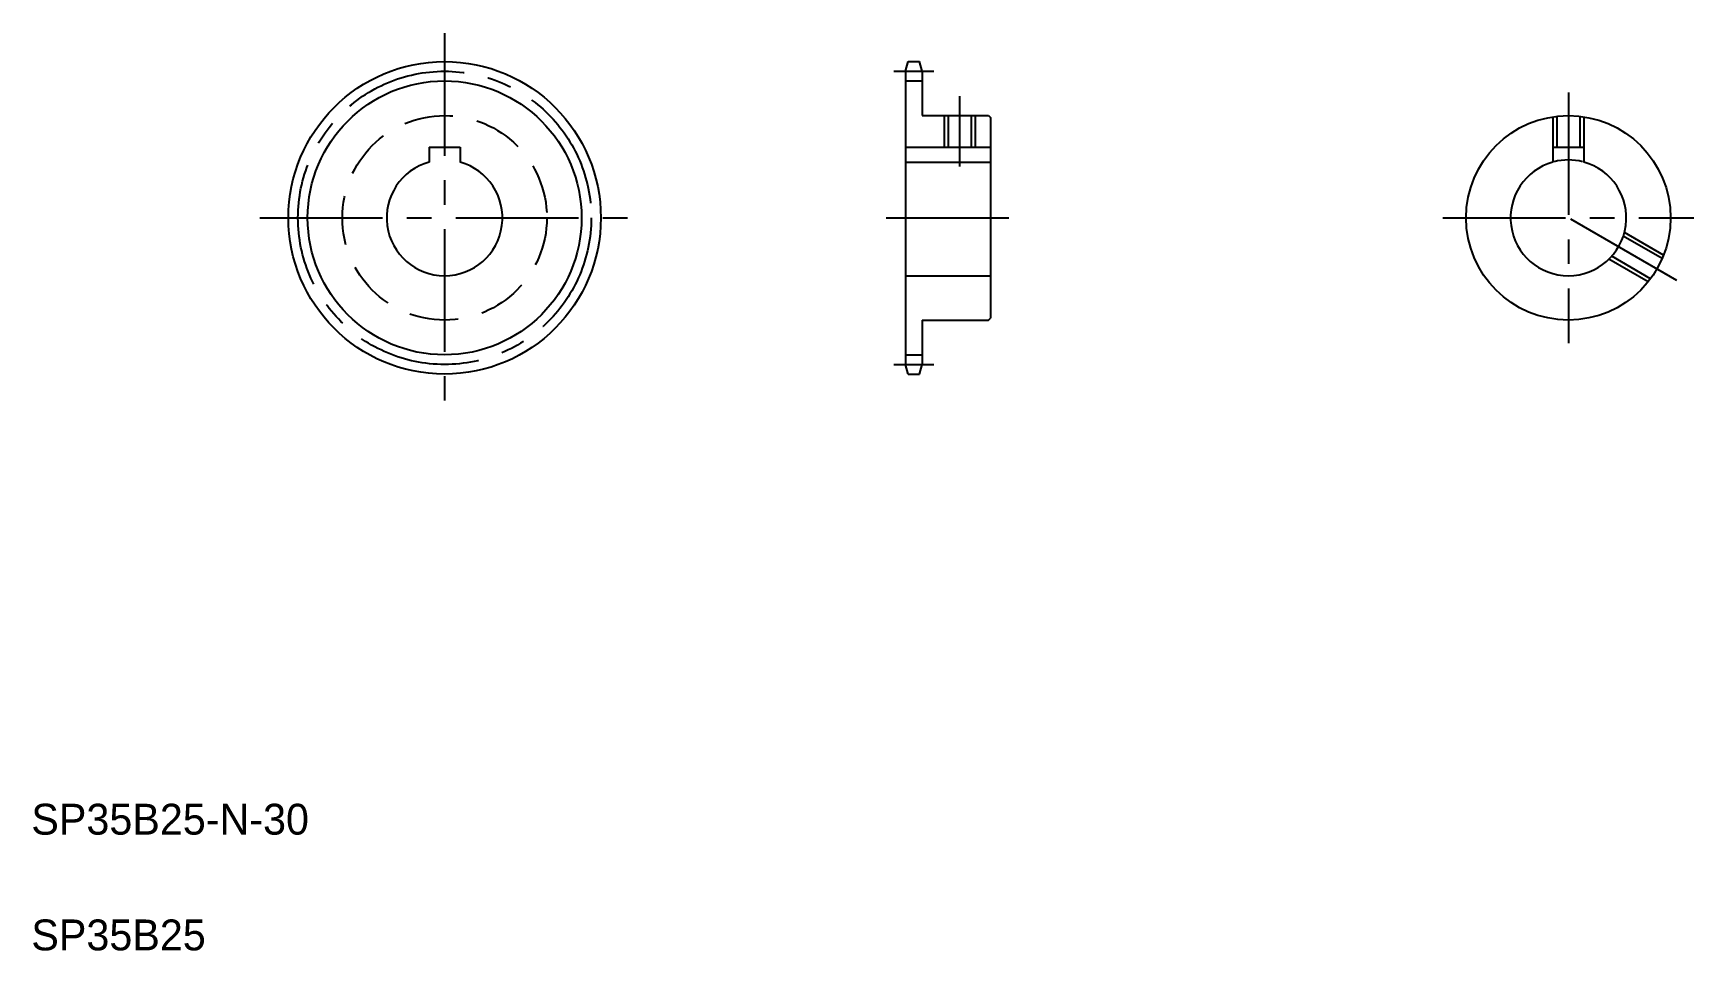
# Model space of a CAD drawing. Extents: x 20 to 451, y 20 to 258.
import ezdxf

# ---------------------------------------------------------------- set-up
doc = ezdxf.new("R2010")
doc.units = 0
doc.linetypes.add('CENTER', pattern=[50.8, 31.75, -6.35, 6.35, -6.35])
doc.linetypes.add('DASHED', pattern=[19.05, 12.7, -6.35])
doc.layers.get('0').update_dxf_attribs({"linetype": 'CONTINUOUS'})
doc.layers.add('CENTER', color=1, linetype='CENTER')

msp = doc.modelspace()

# ---------------------------------------------------------------- linework, layer by layer
at = {"color": 7, "linetype": 'CONTINUOUS'}
for p, q in [((246.58, 247.88), (247.25, 250.38)), ((247.25, 250.38), (250.21, 250.38)), ((250.88, 247.88), (250.21, 250.38)), ((246.58, 247.88), (246.58, 171.88)), ((246.58, 245.38), (250.88, 245.38)), ((250.88, 247.88), (250.88, 236.38)), ((250.88, 236.38), (268.08, 236.38)), ((257.58, 236.38), (257.58, 228.18)), ((263.58, 236.38), (263.58, 228.18)), ((268.08, 236.38), (268.58, 235.88)), ((268.58, 235.88), (268.58, 183.88)), ((123.11, 228.18), (123.11, 224.33)), ((123.11, 228.18), (131.11, 228.18)), ((131.11, 228.18), (131.11, 224.33)), ((246.58, 228.18), (268.58, 228.18)), ((414.37, 228.18), (414.37, 224.33)), ((414.37, 228.18), (422.37, 228.18)), ((422.37, 228.18), (422.37, 224.33)), ((246.58, 224.33), (268.58, 224.33)), ((246.58, 194.88), (268.58, 194.88)), ((250.88, 183.38), (250.88, 171.88)), ((250.88, 183.38), (268.08, 183.38)), ((268.08, 183.38), (268.58, 183.88)), ((250.88, 180.5), (250.88, 180.5)), ((250.88, 177.63), (250.88, 177.63)), ((246.58, 174.38), (250.88, 174.38)), ((247.25, 169.38), (246.58, 171.88)), ((247.25, 169.38), (250.21, 169.38)), ((250.21, 169.38), (250.88, 171.88))]:
    msp.add_line(p, q, dxfattribs=at)
at = {"color": 3, "linetype": 'CONTINUOUS'}
for p, q in [((256.58, 236.38), (256.58, 228.18)), ((264.58, 236.38), (264.58, 228.18))]:
    msp.add_line(p, q, dxfattribs=at)
at = {"color": 3, "linetype": 'DASHED'}
for p, q in [((414.37, 236.07), (414.37, 228.18)), ((415.37, 236.21), (415.37, 228.18)), ((421.37, 236.21), (421.37, 228.18)), ((422.37, 236.07), (422.37, 228.18)), ((442.67, 199.31), (432.6, 205.13)), ((443.06, 200.24), (432.89, 206.11)), ((439.06, 193.31), (428.89, 199.18)), ((439.67, 194.11), (429.6, 199.93))]:
    msp.add_line(p, q, dxfattribs=at)
at = {"color": 7, "linetype": 'CONTINUOUS'}
for centre, radius in [((127.11, 209.88), 40.5), ((418.37, 209.88), 26.5)]:
    msp.add_circle(centre, radius, dxfattribs=at)
at = {"color": 3, "linetype": 'CONTINUOUS'}
msp.add_circle((127.11, 209.88), 35.5, dxfattribs=at)
at = {"color": 3, "linetype": 'DASHED'}
msp.add_circle((127.11, 209.88), 26.5, dxfattribs=at)
at = {"color": 7, "linetype": 'CONTINUOUS'}
for centre in [(127.11, 209.88), (418.37, 209.88)]:
    msp.add_arc(centre, 15, 105.466, 74.534, dxfattribs=at)
at = {"color": 3, "linetype": 'CONTINUOUS'}
msp.add_arc((418.37, 209.88), 15, 75.7197, 104.2803, dxfattribs=at)
at = {"layer": 'CENTER', "color": 1, "linetype": 'CENTER'}
for p, q in [((127.11, 257.74), (127.11, 162.01)), ((243.58, 247.88), (253.88, 247.88)), ((260.58, 241.38), (260.58, 223.18)), ((418.37, 242.38), (418.37, 177.38)), ((79.24, 209.88), (174.97, 209.88)), ((241.58, 209.88), (273.58, 209.88)), ((385.87, 209.88), (450.87, 209.88)), ((446.52, 193.63), (418.37, 209.88)), ((243.58, 171.88), (253.88, 171.88))]:
    msp.add_line(p, q, dxfattribs=at)
msp.add_circle((127.11, 209.88), 38, dxfattribs=at)

# ---------------------------------------------------------------- texts
at = {"color": 7, "linetype": 'CONTINUOUS'}
for s, p in [('SP35B25-N-30', (20, 50)), ('SP35B25', (20, 20))]:
    msp.add_text(s, height=8, dxfattribs=at).set_placement(p)

doc.saveas('drawing.dxf')
